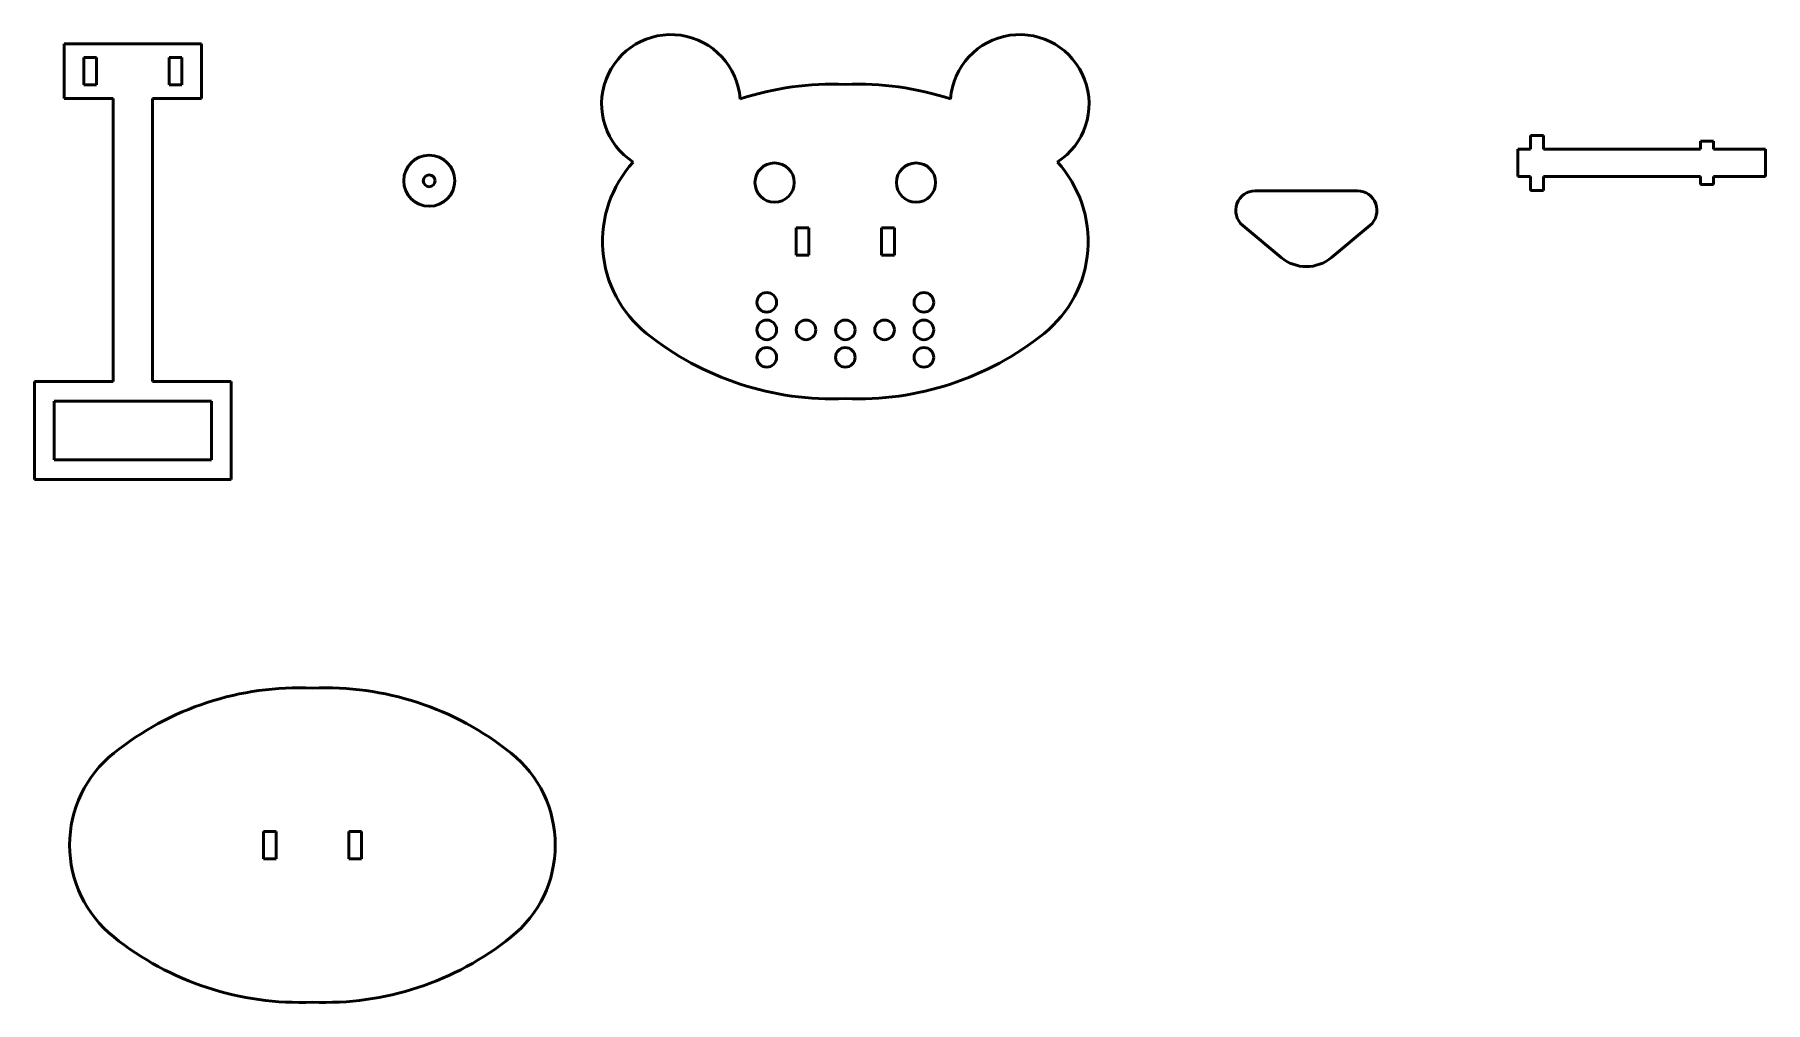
# Model space of a CAD drawing. Header units: millimetres. Extents: x 36 to 477, y 158 to 404.
import ezdxf

# ---------------------------------------------------------------- set-up
doc = ezdxf.new("R2010")
doc.units = ezdxf.units.MM
doc.layers.add('Visible (ANSI)', color=7, linetype='Continuous', lineweight=50)

msp = doc.modelspace()

# ---------------------------------------------------------------- linework, layer by layer
at = {"layer": 'Visible (ANSI)'}
for p, q in [((78.97, 402.08), (43.97, 402.08)), ((43.97, 402.08), (43.97, 388.08)), ((78.97, 388.08), (78.97, 402.08)), ((48.97, 391.58), (48.97, 398.58)), ((48.97, 398.58), (52.22, 398.58)), ((52.22, 398.58), (52.22, 391.58)), ((70.72, 391.58), (70.72, 398.58)), ((70.72, 398.58), (73.97, 398.58)), ((73.97, 398.58), (73.97, 391.58)), ((43.97, 388.08), (56.47, 388.08)), ((52.22, 391.58), (48.97, 391.58)), ((56.47, 388.08), (56.47, 316.08)), ((66.47, 316.08), (66.47, 388.08)), ((66.47, 388.08), (78.97, 388.08)), ((73.97, 391.58), (70.72, 391.58)), ((414.02, 375.23), (414.02, 368.23)), ((417.27, 375.23), (414.02, 375.23)), ((417.27, 378.73), (417.27, 375.23)), ((420.52, 378.73), (417.27, 378.73)), ((420.52, 375.23), (420.52, 378.73)), ((460.52, 375.23), (420.52, 375.23)), ((460.52, 377.23), (460.52, 375.23)), ((463.77, 377.23), (460.52, 377.23)), ((463.77, 375.23), (463.77, 377.23)), ((477.02, 375.23), (463.77, 375.23)), ((477.02, 368.23), (477.02, 375.23)), ((414.02, 368.23), (417.27, 368.23)), ((417.27, 368.23), (417.27, 364.73)), ((420.52, 368.23), (460.52, 368.23)), ((420.52, 364.73), (420.52, 368.23)), ((460.52, 368.23), (460.52, 366.23)), ((460.52, 366.23), (463.77, 366.23)), ((463.77, 366.23), (463.77, 368.23)), ((463.77, 368.23), (477.02, 368.23)), ((373.16, 364.62), (347.18, 364.62)), ((417.27, 364.73), (420.52, 364.73)), ((230.32, 348.2), (230.32, 355.2)), ((230.32, 355.2), (233.57, 355.2)), ((233.57, 355.2), (233.57, 348.2)), ((252.07, 348.2), (252.07, 355.2)), ((252.07, 355.2), (255.32, 355.2)), ((255.32, 355.2), (255.32, 348.2)), ((343.98, 355.78), (353.77, 347.62)), ((366.57, 347.62), (376.36, 355.78)), ((233.57, 348.2), (230.32, 348.2)), ((255.32, 348.2), (252.07, 348.2)), ((56.47, 316.08), (36.47, 316.08)), ((36.47, 316.08), (36.47, 291.08)), ((86.47, 316.08), (66.47, 316.08)), ((86.47, 291.08), (86.47, 316.08)), ((41.47, 296.08), (41.47, 311.08)), ((41.47, 311.08), (81.47, 311.08)), ((81.47, 311.08), (81.47, 296.08)), ((81.47, 296.08), (41.47, 296.08)), ((36.47, 291.08), (86.47, 291.08)), ((94.69, 194.49), (94.69, 201.49)), ((94.69, 201.49), (97.94, 201.49)), ((97.94, 201.49), (97.94, 194.49)), ((116.44, 194.49), (116.44, 201.49)), ((116.44, 201.49), (119.69, 201.49)), ((119.69, 201.49), (119.69, 194.49)), ((97.94, 194.49), (94.69, 194.49)), ((119.69, 194.49), (116.44, 194.49))]:
    msp.add_line(p, q, dxfattribs=at)
for centre, radius in [((136.91, 367.16), 6.5), ((224.82, 366.7), 5), ((260.82, 366.7), 5), ((136.91, 367.16), 1.5), ((222.82, 336.2), 2.5), ((262.82, 336.2), 2.5), ((222.82, 329.2), 2.5), ((232.82, 329.2), 2.5), ((242.82, 329.2), 2.5), ((252.82, 329.2), 2.5), ((262.82, 329.2), 2.5), ((222.82, 322.2), 2.5), ((242.82, 322.2), 2.5), ((262.82, 322.2), 2.5)]:
    msp.add_circle(centre, radius, dxfattribs=at)
for centre, radius, start, end in [((198.43, 386.75), 17.64, 4.0317, 237.1532), ((287.22, 386.75), 17.64, 302.8468, 175.9683), ((239.64, 316.02), 75.75, 87.5916, 108.1682), ((246.01, 316.02), 75.75, 71.8318, 92.4084), ((211.01, 351.7), 30, 137.5973, 231.2552), ((274.64, 351.7), 30, 308.7448, 42.4027), ((347.18, 359.62), 5, 90, 230.1941), ((373.16, 359.62), 5, 309.8059, 90), ((360.17, 355.31), 10, 230.1941, 309.8059), ((239.64, 387.38), 75.75, 231.2552, 272.4084), ((246.01, 387.38), 75.75, 267.5916, 308.7448), ((104, 162.31), 75.75, 87.5916, 128.7448), ((110.37, 162.31), 75.75, 51.2552, 92.4084), ((75.37, 197.99), 30, 128.7448, 231.2552), ((139, 197.99), 30, 308.7448, 51.2552), ((104, 233.67), 75.75, 231.2552, 272.4084), ((110.37, 233.67), 75.75, 267.5916, 308.7448)]:
    msp.add_arc(centre, radius, start, end, dxfattribs=at)

doc.saveas('drawing.dxf')
